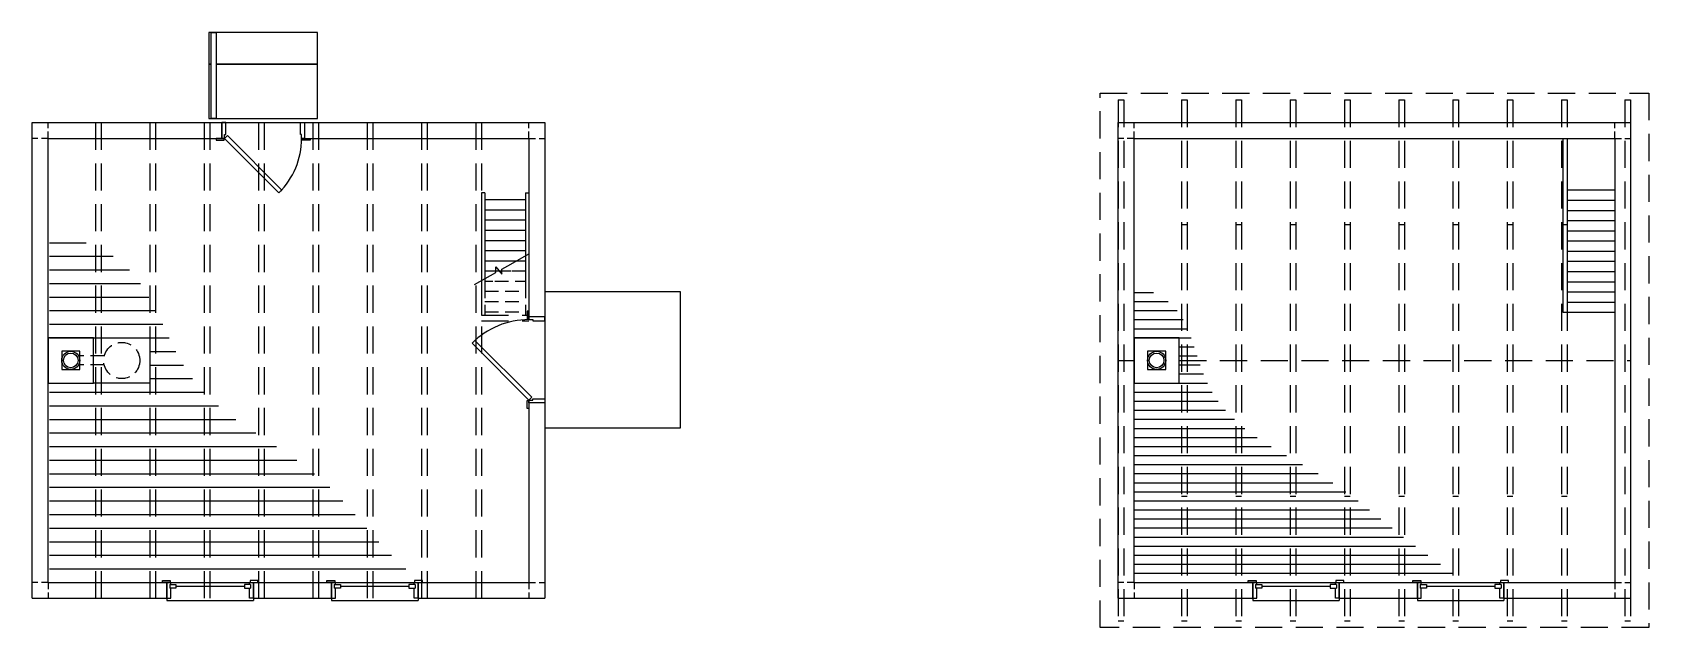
# Model space of a CAD drawing. Header units: inches. Extents: x 2562 to 6862, y -878 to 3696.
# Drawn here: x 3907 to 4622, y 3345 to 3608 of the extents above; entities that cross this region are included whole.
import ezdxf

# ---------------------------------------------------------------- set-up
doc = ezdxf.new("R2010")
doc.units = ezdxf.units.IN
doc.header["$LTSCALE"] = 48
doc.header["$MEASUREMENT"] = 0
doc.linetypes.add('HIDDEN', pattern=[0.375, 0.25, -0.125])
doc.linetypes.add('HIDDEN2', pattern=[0.1875, 0.125, -0.0625])
for name, color, linetype in [('A-DOOR', 1, 'Continuous'), ('A-Flor-Strs-E', 2, 'Continuous'), ('A-Glaz-E', 2, 'Continuous'), ('A-Roof-Ov', 1, 'Continuous'), ('A-Wall-E', 5, 'Continuous'), ('A-Wall-N', 43, 'Continuous'), ('ap1', 9, 'Continuous')]:
    doc.layers.add(name, color=color, linetype=linetype)

msp = doc.modelspace()

# ---------------------------------------------------------------- linework, layer by layer
at = {"layer": 'A-DOOR'}
for p, q in [((3990.83, 3568.34), (4027.33, 3568.34)), ((3992.08, 3561.34), (3992.08, 3563.09)), ((3992.08, 3563.09), (3992.58, 3563.09)), ((4026.08, 3563.09), (4025.58, 3563.09)), ((4026.08, 3561.34), (4026.08, 3563.09)), ((4126.58, 3481.34), (4128.33, 3481.34)), ((4128.33, 3481.34), (4128.33, 3480.84)), ((4133.58, 3482.59), (4133.58, 3444.59)), ((4126.58, 3445.84), (4128.33, 3445.84)), ((4128.33, 3445.84), (4128.33, 3446.34))]:
    msp.add_line(p, q, dxfattribs=at)
for points in [[(3992.58, 3563.09), (3992.58, 3568.34), (3990.83, 3568.34), (3990.83, 3561.34), (3992.08, 3561.34)], [(4025.58, 3563.09), (4025.58, 3568.34), (4027.33, 3568.34), (4027.33, 3561.34), (4026.08, 3561.34)], [(4128.33, 3480.84), (4133.58, 3480.84), (4133.58, 3482.59), (4126.58, 3482.59), (4126.58, 3481.34)], [(4128.33, 3446.34), (4133.58, 3446.34), (4133.58, 3444.59), (4126.58, 3444.59), (4126.58, 3445.84)]]:
    msp.add_lwpolyline(points, dxfattribs=at)
for points in [[(4017.36, 3538.54), (3993.32, 3562.58), (3992.08, 3561.34), (4016.12, 3537.3)], [(4102.72, 3472.18), (4127.82, 3447.08), (4126.58, 3445.84), (4101.48, 3470.94)]]:
    msp.add_lwpolyline(points, close=True, dxfattribs=at)
for centre, radius, start, end in [((3992.08, 3561.34), 34, 315, 0), ((4126.58, 3445.84), 35.5, 90, 135)]:
    msp.add_arc(centre, radius, start, end, dxfattribs=at)
at = {"layer": 'A-Flor-Strs-E'}
for p, q in [((4583.58, 3561.34), (4583.58, 3484.59)), ((4585.58, 3561.34), (4585.58, 3484.59)), ((4105.58, 3537.34), (4105.58, 3496.84)), ((4107.08, 3537.34), (4105.58, 3537.34)), ((4107.08, 3537.34), (4107.08, 3496.84)), ((4125.08, 3537.34), (4125.08, 3496.84)), ((4125.08, 3537.34), (4126.58, 3537.34)), ((4585.58, 3538.59), (4606.58, 3538.59)), ((4107.08, 3534.34), (4125.08, 3534.34)), ((4107.08, 3529.84), (4125.08, 3529.84)), ((4585.58, 3534.09), (4606.58, 3534.09)), ((4107.08, 3525.34), (4125.08, 3525.34)), ((4585.58, 3529.59), (4606.58, 3529.59)), ((4585.58, 3525.09), (4606.58, 3525.09)), ((4107.08, 3520.84), (4125.08, 3520.84)), ((4107.08, 3516.34), (4125.08, 3516.34)), ((4585.58, 3520.59), (4606.58, 3520.59)), ((4585.58, 3516.09), (4606.58, 3516.09)), ((4107.08, 3511.84), (4125.08, 3511.84)), ((4118.58, 3505.84), (4126.58, 3510.34)), ((4585.58, 3511.59), (4606.58, 3511.59)), ((4102.58, 3496.84), (4112.01, 3502.15)), ((4107.08, 3507.34), (4125.08, 3507.34)), ((4107.08, 3502.84), (4118.58, 3502.84)), ((4114.58, 3503.59), (4118.58, 3505.84)), ((4585.58, 3507.09), (4606.58, 3507.09)), ((4585.58, 3502.59), (4606.58, 3502.59)), ((4107.08, 3498.34), (4110.58, 3498.34)), ((4585.58, 3498.09), (4606.58, 3498.09)), ((4585.58, 3493.59), (4606.58, 3493.59)), ((4585.58, 3489.09), (4606.58, 3489.09)), ((4583.58, 3484.59), (4606.58, 3484.59))]:
    msp.add_line(p, q, dxfattribs=at)
at = {"layer": 'A-Flor-Strs-E', "linetype": 'HIDDEN2'}
for p, q in [((4119.1, 3502.84), (4125.08, 3502.84)), ((4105.58, 3496.84), (4105.58, 3483.34)), ((4107.08, 3496.84), (4107.08, 3483.34)), ((4111.58, 3498.34), (4125.08, 3498.34)), ((4125.08, 3496.84), (4125.08, 3483.34)), ((4107.08, 3493.84), (4125.08, 3493.84)), ((4107.08, 3489.34), (4125.08, 3489.34)), ((4107.08, 3484.84), (4125.08, 3484.84))]:
    msp.add_line(p, q, dxfattribs=at)
at = {"layer": 'A-Flor-Strs-E'}
msp.add_lwpolyline([(4112.01, 3502.15), (4112.01, 3504.72), (4114.58, 3501.34), (4114.58, 3503.59)], dxfattribs=at)
at = {"layer": 'A-Glaz-E', "color": 9}
for p, q in [((3966.58, 3365.34), (4004.83, 3365.34)), ((4039.33, 3365.34), (4077.58, 3365.34)), ((4446.58, 3365.34), (4484.83, 3365.34)), ((4519.33, 3365.34), (4557.58, 3365.34)), ((3966.58, 3358.34), (3966.58, 3357.34)), ((4004.83, 3358.34), (4004.83, 3357.34)), ((4039.33, 3358.34), (4039.33, 3357.34)), ((4077.58, 3358.34), (4077.58, 3357.34)), ((4446.58, 3358.34), (4446.58, 3357.34)), ((4484.83, 3358.34), (4484.83, 3357.34)), ((4519.33, 3358.34), (4519.33, 3357.34)), ((4557.56, 3358.34), (4557.56, 3357.34)), ((3966.58, 3357.34), (4004.83, 3357.34)), ((4039.33, 3357.34), (4077.58, 3357.34)), ((4446.58, 3357.34), (4484.83, 3357.34)), ((4519.33, 3357.34), (4557.56, 3357.34))]:
    msp.add_line(p, q, dxfattribs=at)
at = {"layer": 'A-Glaz-E'}
for p, q in [((3967.83, 3364.34), (3970.58, 3364.34)), ((3967.83, 3364.34), (3967.83, 3362.84)), ((3970.58, 3362.84), (3967.83, 3362.84)), ((3970.58, 3364.34), (3970.58, 3362.84)), ((3970.58, 3363.59), (4000.83, 3363.59)), ((4003.58, 3364.34), (4000.83, 3364.34)), ((4000.83, 3364.34), (4000.83, 3362.84)), ((4000.83, 3362.84), (4003.58, 3362.84)), ((4003.58, 3364.34), (4003.58, 3362.84)), ((4040.58, 3364.34), (4043.33, 3364.34)), ((4040.58, 3364.34), (4040.58, 3362.84)), ((4043.33, 3362.84), (4040.58, 3362.84)), ((4043.33, 3364.34), (4043.33, 3362.84)), ((4043.33, 3363.59), (4073.58, 3363.59)), ((4076.33, 3364.34), (4073.58, 3364.34)), ((4073.58, 3364.34), (4073.58, 3362.84)), ((4073.58, 3362.84), (4076.33, 3362.84)), ((4076.33, 3364.34), (4076.33, 3362.84)), ((4447.83, 3364.34), (4450.58, 3364.34)), ((4447.83, 3364.34), (4447.83, 3362.84)), ((4450.58, 3362.84), (4447.83, 3362.84)), ((4450.58, 3364.34), (4450.58, 3362.84)), ((4450.58, 3363.59), (4480.83, 3363.59)), ((4483.58, 3364.34), (4480.83, 3364.34)), ((4480.83, 3364.34), (4480.83, 3362.84)), ((4480.83, 3362.84), (4483.58, 3362.84)), ((4483.58, 3364.34), (4483.58, 3362.84)), ((4520.58, 3364.34), (4523.33, 3364.34)), ((4520.58, 3364.34), (4520.58, 3362.84)), ((4523.33, 3362.84), (4520.58, 3362.84)), ((4523.33, 3364.34), (4523.33, 3362.84)), ((4523.33, 3363.59), (4553.58, 3363.59)), ((4556.33, 3364.34), (4553.58, 3364.34)), ((4553.58, 3364.34), (4553.58, 3362.84)), ((4553.58, 3362.84), (4556.33, 3362.84)), ((4556.33, 3364.34), (4556.33, 3362.84))]:
    msp.add_line(p, q, dxfattribs=at)
for points in [[(3988.33, 3560.59), (3991.83, 3560.59), (3991.83, 3561.34), (3988.33, 3561.34)], [(4029.83, 3560.59), (4026.33, 3560.59), (4026.33, 3561.34), (4029.83, 3561.34)], [(4193.58, 3433.59), (4193.58, 3493.59), (4133.58, 3493.59), (4133.58, 3433.59)], [(4126.58, 3481.59), (4126.58, 3485.09), (4125.83, 3485.09), (4125.83, 3481.59)], [(4126.58, 3445.59), (4126.58, 3442.09), (4125.83, 3442.09), (4125.83, 3445.59)], [(3968.08, 3365.34), (3964.58, 3365.34), (3964.58, 3366.09), (3968.08, 3366.09)], [(4003.33, 3365.34), (4006.83, 3365.34), (4006.83, 3366.09), (4003.33, 3366.09)], [(4040.83, 3365.34), (4037.33, 3365.34), (4037.33, 3366.09), (4040.83, 3366.09)], [(4076.08, 3365.34), (4079.58, 3365.34), (4079.58, 3366.09), (4076.08, 3366.09)], [(4448.08, 3365.34), (4444.58, 3365.34), (4444.58, 3366.09), (4448.08, 3366.09)], [(4483.33, 3365.34), (4486.83, 3365.34), (4486.83, 3366.09), (4483.33, 3366.09)], [(4520.83, 3365.34), (4517.33, 3365.34), (4517.33, 3366.09), (4520.83, 3366.09)], [(4556.06, 3365.34), (4559.56, 3365.34), (4559.56, 3366.09), (4556.06, 3366.09)]]:
    msp.add_lwpolyline(points, close=True, dxfattribs=at)
for points in [[(3968.33, 3364.34), (3968.33, 3365.34), (3966.58, 3365.34), (3966.58, 3358.34), (3968.33, 3358.34), (3968.33, 3362.84)], [(4003.08, 3364.34), (4003.08, 3365.34), (4004.83, 3365.34), (4004.83, 3358.34), (4003.08, 3358.34), (4003.08, 3362.84)], [(4041.08, 3364.34), (4041.08, 3365.34), (4039.33, 3365.34), (4039.33, 3358.34), (4041.08, 3358.34), (4041.08, 3362.84)], [(4075.83, 3364.34), (4075.83, 3365.34), (4077.58, 3365.34), (4077.58, 3358.34), (4075.83, 3358.34), (4075.83, 3362.84)], [(4448.33, 3364.34), (4448.33, 3365.34), (4446.58, 3365.34), (4446.58, 3358.34), (4448.33, 3358.34), (4448.33, 3362.84)], [(4483.08, 3364.34), (4483.08, 3365.34), (4484.83, 3365.34), (4484.83, 3358.34), (4483.08, 3358.34), (4483.08, 3362.84)], [(4521.08, 3364.34), (4521.08, 3365.34), (4519.33, 3365.34), (4519.33, 3358.34), (4521.08, 3358.34), (4521.08, 3362.84)], [(4555.83, 3364.34), (4555.83, 3365.34), (4557.58, 3365.34), (4557.58, 3358.34), (4555.83, 3358.34), (4555.83, 3362.84)]]:
    msp.add_lwpolyline(points, dxfattribs=at)
at = {"layer": 'A-Roof-Ov', "color": 9, "linetype": 'HIDDEN'}
for p, q in [((4387.08, 3578.34), (4387.08, 3348.34)), ((4387.08, 3578.34), (4389.58, 3578.34)), ((4389.58, 3578.34), (4389.58, 3348.34)), ((4415.08, 3578.34), (4415.08, 3348.34)), ((4415.08, 3578.34), (4417.58, 3578.34)), ((4417.58, 3578.34), (4417.58, 3348.34)), ((4439.08, 3578.34), (4439.08, 3348.34)), ((4439.08, 3578.34), (4441.58, 3578.34)), ((4441.58, 3578.34), (4441.58, 3348.34)), ((4463.08, 3578.34), (4463.08, 3348.34)), ((4463.08, 3578.34), (4465.58, 3578.34)), ((4465.58, 3578.34), (4465.58, 3348.34)), ((4487.08, 3578.34), (4487.08, 3348.34)), ((4487.08, 3578.34), (4489.58, 3578.34)), ((4489.58, 3578.34), (4489.58, 3348.34)), ((4511.08, 3578.34), (4511.08, 3348.34)), ((4511.08, 3578.34), (4513.58, 3578.34)), ((4513.58, 3578.34), (4513.58, 3348.34)), ((4535.08, 3578.34), (4535.08, 3348.34)), ((4535.08, 3578.34), (4537.58, 3578.34)), ((4537.58, 3578.34), (4537.58, 3348.34)), ((4559.08, 3578.34), (4559.08, 3348.34)), ((4559.08, 3578.34), (4561.58, 3578.34)), ((4561.58, 3578.34), (4561.58, 3348.34)), ((4583.08, 3578.34), (4583.08, 3348.34)), ((4583.08, 3578.34), (4585.58, 3578.34)), ((4585.58, 3578.34), (4585.58, 3348.34)), ((4611.08, 3578.34), (4611.08, 3348.34)), ((4611.08, 3578.34), (4613.58, 3578.34)), ((4613.58, 3578.34), (4613.58, 3348.34)), ((3935.08, 3568.34), (3935.08, 3358.34)), ((3937.58, 3568.34), (3937.58, 3358.34)), ((3959.08, 3568.34), (3959.08, 3358.34)), ((3961.58, 3568.34), (3961.58, 3358.34)), ((3983.08, 3568.34), (3983.08, 3358.34)), ((3985.58, 3568.34), (3985.58, 3358.34)), ((4007.08, 3568.34), (4007.08, 3358.34)), ((4009.58, 3568.34), (4009.58, 3358.34)), ((4031.08, 3568.34), (4031.08, 3358.34)), ((4033.58, 3568.34), (4033.58, 3358.34)), ((4055.08, 3568.34), (4055.08, 3358.34)), ((4057.58, 3568.34), (4057.58, 3358.34)), ((4079.08, 3568.34), (4079.08, 3358.34)), ((4081.58, 3568.34), (4081.58, 3358.34)), ((4103.08, 3568.34), (4103.08, 3358.34)), ((4105.58, 3568.34), (4105.58, 3358.34)), ((4415.08, 3523.34), (4417.58, 3523.34)), ((4439.08, 3523.34), (4441.58, 3523.34)), ((4463.08, 3523.34), (4465.58, 3523.34)), ((4487.08, 3523.34), (4489.58, 3523.34)), ((4511.08, 3523.34), (4513.58, 3523.34)), ((4535.08, 3523.34), (4537.58, 3523.34)), ((4559.08, 3523.34), (4561.58, 3523.34)), ((4583.08, 3523.34), (4585.58, 3523.34)), ((4105.58, 3483.34), (4126.58, 3483.34)), ((4105.58, 3480.84), (4126.58, 3480.84)), ((4387.08, 3463.34), (4394.08, 3463.34)), ((4414.08, 3463.34), (4613.58, 3463.34)), ((4415.08, 3403.34), (4417.58, 3403.34)), ((4439.08, 3403.34), (4441.58, 3403.34)), ((4463.08, 3403.34), (4465.58, 3403.34)), ((4487.08, 3403.34), (4489.58, 3403.34)), ((4511.08, 3403.34), (4513.58, 3403.34)), ((4535.08, 3403.34), (4537.58, 3403.34)), ((4559.08, 3403.34), (4561.58, 3403.34)), ((4583.08, 3403.34), (4585.58, 3403.34)), ((4387.08, 3348.34), (4389.58, 3348.34)), ((4415.08, 3348.34), (4417.58, 3348.34)), ((4439.08, 3348.34), (4441.58, 3348.34)), ((4463.08, 3348.34), (4465.58, 3348.34)), ((4487.08, 3348.34), (4489.58, 3348.34)), ((4511.08, 3348.34), (4513.58, 3348.34)), ((4535.08, 3348.34), (4537.58, 3348.34)), ((4559.08, 3348.34), (4561.58, 3348.34)), ((4583.08, 3348.34), (4585.58, 3348.34)), ((4611.08, 3348.34), (4613.58, 3348.34))]:
    msp.add_line(p, q, dxfattribs=at)
msp.add_lwpolyline([(4379.08, 3345.34), (4379.08, 3581.34), (4621.58, 3581.34), (4621.58, 3345.34)], close=True, dxfattribs=at)
at = {"layer": 'A-Wall-E'}
for p, q in [((3907.08, 3568.34), (3990.83, 3568.34)), ((3907.08, 3358.34), (3907.08, 3568.34)), ((3990.83, 3561.34), (3990.83, 3568.34)), ((4027.33, 3568.34), (4027.33, 3561.34)), ((4027.33, 3568.34), (4133.58, 3568.34)), ((4133.58, 3568.34), (4133.58, 3482.59)), ((4387.08, 3568.34), (4613.58, 3568.34)), ((4387.08, 3358.34), (4387.08, 3568.34)), ((4613.58, 3568.34), (4613.58, 3358.34)), ((3914.08, 3561.34), (3990.83, 3561.34)), ((3914.08, 3365.34), (3914.08, 3561.34)), ((4027.33, 3561.34), (4126.58, 3561.34)), ((4126.58, 3561.34), (4126.58, 3482.59)), ((4394.08, 3561.34), (4606.58, 3561.34)), ((4394.08, 3365.34), (4394.08, 3561.34)), ((4606.58, 3561.34), (4606.58, 3365.34)), ((4133.58, 3482.59), (4126.58, 3482.59)), ((4126.58, 3444.59), (4126.58, 3365.34)), ((4133.58, 3444.59), (4126.58, 3444.59)), ((4133.58, 3444.59), (4133.58, 3358.34)), ((3914.08, 3365.34), (3966.58, 3365.34)), ((3966.58, 3358.34), (3966.58, 3365.34)), ((4004.83, 3365.34), (4039.33, 3365.34)), ((4004.83, 3358.34), (4004.83, 3365.34)), ((4039.33, 3358.34), (4039.33, 3365.34)), ((4077.58, 3365.34), (4126.58, 3365.34)), ((4077.58, 3358.34), (4077.58, 3365.34)), ((4394.08, 3365.34), (4446.58, 3365.34)), ((4446.58, 3358.34), (4446.58, 3365.34)), ((4484.83, 3365.34), (4519.33, 3365.34)), ((4484.83, 3358.34), (4484.83, 3365.34)), ((4519.33, 3358.34), (4519.33, 3365.34)), ((4557.58, 3365.34), (4606.58, 3365.34)), ((4557.58, 3358.34), (4557.58, 3365.34)), ((3907.08, 3358.34), (3966.58, 3358.34)), ((4004.83, 3358.34), (4039.33, 3358.34)), ((4077.58, 3358.34), (4133.58, 3358.34)), ((4387.08, 3358.34), (4446.58, 3358.34)), ((4484.83, 3358.34), (4519.33, 3358.34)), ((4557.58, 3358.34), (4613.58, 3358.34))]:
    msp.add_line(p, q, dxfattribs=at)
at = {"layer": 'A-Wall-E', "color": 1, "linetype": 'HIDDEN2', "ltscale": 0.5}
for p, q in [((3914.08, 3561.34), (3914.08, 3568.34)), ((4126.58, 3561.34), (4126.58, 3568.34)), ((4394.08, 3561.34), (4394.08, 3568.34)), ((4606.58, 3561.34), (4606.58, 3568.34)), ((3914.08, 3561.34), (3907.08, 3561.34)), ((4126.58, 3561.34), (4133.58, 3561.34)), ((4394.08, 3561.34), (4387.08, 3561.34)), ((4606.58, 3561.34), (4613.58, 3561.34)), ((3914.08, 3365.34), (3907.08, 3365.34)), ((3914.08, 3365.34), (3914.08, 3358.34)), ((4126.58, 3365.34), (4126.58, 3358.34)), ((4126.58, 3365.34), (4133.58, 3365.34)), ((4394.08, 3365.34), (4387.08, 3365.34)), ((4394.08, 3365.34), (4394.08, 3358.34)), ((4606.58, 3365.34), (4606.58, 3358.34)), ((4606.58, 3365.34), (4613.58, 3365.34))]:
    msp.add_line(p, q, dxfattribs=at)
at = {"layer": 'A-Wall-E', "color": 2}
for points in [[(3988.4, 3594.18), (4033.08, 3594.18), (4033.08, 3608.18), (3985.08, 3608.18), (3985.08, 3594.18), (3986.08, 3594.18)], [(3986.08, 3594.18), (3985.08, 3594.18), (3985.08, 3570.18), (4033.08, 3570.18), (4033.08, 3594.18), (3988.4, 3594.18)]]:
    msp.add_lwpolyline(points, dxfattribs=at)
at = {"layer": 'A-Wall-E', "color": 1}
msp.add_lwpolyline([(3986.08, 3608.18), (3988.4, 3608.18), (3988.4, 3570.18), (3986.08, 3570.18)], close=True, dxfattribs=at)
at = {"layer": 'A-Wall-N', "color": 1, "linetype": 'HIDDEN2'}
for p, q in [((3938.85, 3465.32), (3928.09, 3465.34)), ((3938.84, 3461.32), (3928.08, 3461.34))]:
    msp.add_line(p, q, dxfattribs=at)
at = {"layer": 'A-Wall-N'}
for points in [[(3934.08, 3473.34), (3914.08, 3473.34), (3914.08, 3453.34), (3934.08, 3453.34)], [(4414.08, 3473.34), (4394.08, 3473.34), (4394.08, 3453.34), (4414.08, 3453.34)], [(3928.08, 3467.34), (3920.08, 3467.34), (3920.08, 3459.34), (3928.08, 3459.34)], [(4408.08, 3467.34), (4400.08, 3467.34), (4400.08, 3459.34), (4408.08, 3459.34)]]:
    msp.add_lwpolyline(points, close=True, dxfattribs=at)
at = {"layer": 'A-Wall-N', "color": 1}
msp.add_lwpolyline([(3934.08, 3473.3), (3959.08, 3473.3), (3959.08, 3453.3), (3934.08, 3453.3)], close=True, dxfattribs=at)
at = {"layer": 'A-Wall-N', "color": 3}
for centre, radius in [((3924.08, 3463.34), 4), ((3924.08, 3463.34), 3.25), ((4404.08, 3463.34), 4), ((4404.08, 3463.34), 3.25)]:
    msp.add_circle(centre, radius, dxfattribs=at)
at = {"layer": 'A-Wall-N', "color": 1, "linetype": 'HIDDEN2'}
msp.add_circle((3946.59, 3463.3), 8, dxfattribs=at)
at = {"layer": 'ap1'}
for p, q in [((3914.6, 3515.3), (3930.82, 3515.3)), ((3914.6, 3509.3), (3942.78, 3509.3)), ((3914.6, 3503.3), (3950.02, 3503.3)), ((3914.6, 3497.3), (3954.88, 3497.3)), ((3914.6, 3491.3), (3958.63, 3491.3)), ((4394.08, 3493.34), (4402.66, 3493.34)), ((4394.08, 3489.34), (4409.22, 3489.34)), ((3914.6, 3485.3), (3961.8, 3485.3)), ((4394.08, 3485.34), (4413.15, 3485.34)), ((4394.08, 3481.34), (4415.76, 3481.34)), ((3914.6, 3479.3), (3964.7, 3479.3)), ((3914.6, 3473.3), (3967.54, 3473.3)), ((4394.08, 3477.34), (4417.7, 3477.34)), ((4394.08, 3473.34), (4419.29, 3473.34)), ((3959.08, 3467.3), (3970.52, 3467.3)), ((4414.08, 3469.34), (4420.69, 3469.34)), ((4414.08, 3465.34), (4422.02, 3465.34)), ((3959.08, 3461.3), (3973.85, 3461.3)), ((4414.08, 3461.34), (4423.37, 3461.34)), ((3959.08, 3455.3), (3977.85, 3455.3)), ((4394.08, 3453.34), (4426.56, 3453.34)), ((4414.08, 3457.34), (4424.85, 3457.34)), ((3914.6, 3449.3), (3982.94, 3449.3)), ((4394.08, 3449.34), (4428.65, 3449.34)), ((4394.08, 3445.34), (4431.28, 3445.34)), ((3914.6, 3443.3), (3989.33, 3443.3)), ((3914.6, 3437.3), (3997.04, 3437.3)), ((4394.08, 3441.34), (4434.51, 3441.34)), ((4394.08, 3437.34), (4438.44, 3437.34)), ((3914.6, 3431.3), (4005.83, 3431.3)), ((4394.08, 3433.34), (4443.12, 3433.34)), ((3914.6, 3425.3), (4015.08, 3425.3)), ((4394.08, 3429.34), (4448.58, 3429.34)), ((4394.08, 3425.34), (4454.78, 3425.34)), ((3914.6, 3419.3), (4023.97, 3419.3)), ((4394.08, 3421.34), (4461.55, 3421.34)), ((4394.08, 3417.34), (4468.58, 3417.34)), ((3914.6, 3413.3), (4031.86, 3413.3)), ((4394.08, 3413.34), (4475.49, 3413.34)), ((4394.08, 3409.34), (4481.93, 3409.34)), ((3914.6, 3407.3), (4038.54, 3407.3)), ((3914.6, 3401.3), (4044.37, 3401.3)), ((4394.08, 3405.34), (4487.74, 3405.34)), ((4394.08, 3401.34), (4493.12, 3401.34)), ((3914.6, 3395.3), (4049.76, 3395.3)), ((4394.08, 3397.34), (4498.23, 3397.34)), ((3914.6, 3389.3), (4054.98, 3389.3)), ((4394.08, 3393.34), (4503.21, 3393.34)), ((4394.08, 3389.34), (4508.18, 3389.34)), ((3914.6, 3383.3), (4060.27, 3383.3)), ((4394.08, 3385.34), (4513.24, 3385.34)), ((4394.08, 3381.34), (4518.5, 3381.34)), ((3914.6, 3377.3), (4065.89, 3377.3)), ((4394.08, 3377.34), (4523.96, 3377.34)), ((4394.08, 3373.34), (4529.54, 3373.34)), ((3914.6, 3371.3), (4072.2, 3371.3)), ((4394.08, 3369.34), (4535.14, 3369.34))]:
    msp.add_line(p, q, dxfattribs=at)

doc.saveas('drawing.dxf')
